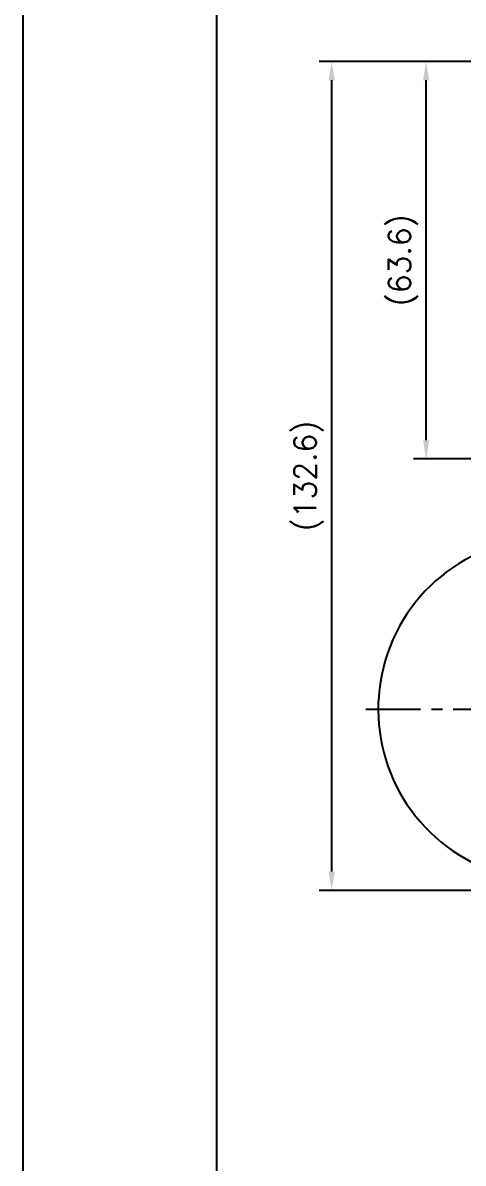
# Model space of a CAD drawing. Extents: x 6992 to 7586, y -5388 to -4968.
# Drawn here: x 6992.5 to 7062.9, y -5296.8 to -5114.4 of the extents above; entities that cross this region are included whole.
import ezdxf

# ---------------------------------------------------------------- set-up
doc = ezdxf.new("R2010")
doc.units = 0
doc.header["$LTSCALE"] = 7
doc.header["$MEASUREMENT"] = 0
doc.linetypes.add('CENTER', pattern=[2, 1.25, -0.25, 0.25, -0.25])
doc.layers.get('0').update_dxf_attribs({"color": 2, "linetype": 'CONTINUOUS'})
for name, color, linetype in [('CL', 1, 'CENTER'), ('D', 2, 'CONTINUOUS'), ('DWG', 7, 'CONTINUOUS')]:
    doc.layers.add(name, color=color, linetype=linetype)
doc.styles.add('GHS', font='ROMANS.shx', dxfattribs={"bigfont": 'GHS.shx'})

# ---------------------------------------------------------------- blocks, each defined once
blk = doc.blocks.new('BORDER')
blk.add_line((0, 1), (0, 0))

msp = doc.modelspace()

# ---------------------------------------------------------------- linework, layer by layer
at = {"color": 4}
msp.add_line((7023.5, -5377.09), (7023.5, -4987.09), dxfattribs=at)
at = {"layer": 'CL'}
msp.add_line((7047.29, -5224.21), (7106.29, -5224.21), dxfattribs=at)
at = {"layer": 'D'}
for p, q in [((7160.78, -5120.62), (7039.86, -5120.62)), ((7160.78, -5120.62), (7054.95, -5120.62)), ((7041.86, -5250.19), (7041.86, -5123.62)), ((7056.95, -5181.19), (7056.95, -5123.62)), ((7094.78, -5184.19), (7054.95, -5184.19)), ((7146.28, -5253.19), (7039.86, -5253.19))]:
    msp.add_line(p, q, dxfattribs=at)
for points in [[(7041.36, -5123.62), (7042.36, -5123.62), (7041.86, -5120.62)], [(7056.45, -5123.62), (7057.45, -5123.62), (7056.95, -5120.62)], [(7056.45, -5181.19), (7057.45, -5181.19), (7056.95, -5184.19)], [(7041.36, -5250.19), (7042.36, -5250.19), (7041.86, -5253.19)]]:
    msp.add_solid(points, dxfattribs=at)
at = {"layer": 'DWG'}
msp.add_arc((7076.79, -5224.21), 27.5, 79.0238, 27.2762, dxfattribs=at)

# ---------------------------------------------------------------- block references
at = {"xscale": 594, "yscale": 420, "zscale": 594}
msp.add_blockref('BORDER', (6992.5, -5388.09), dxfattribs=at)

# ---------------------------------------------------------------- texts
at = {"layer": 'D', "char_height": 3.5, "attachment_point": 5, "rotation": 90, "style": 'GHS'}
for s, insert in [('\\A1;(63.6)', (7053.29, -5152.41)), ('\\A1;(132.6)', (7038.19, -5186.91))]:
    msp.add_mtext(s, dxfattribs=dict(at, insert=insert))

doc.saveas('drawing.dxf')
